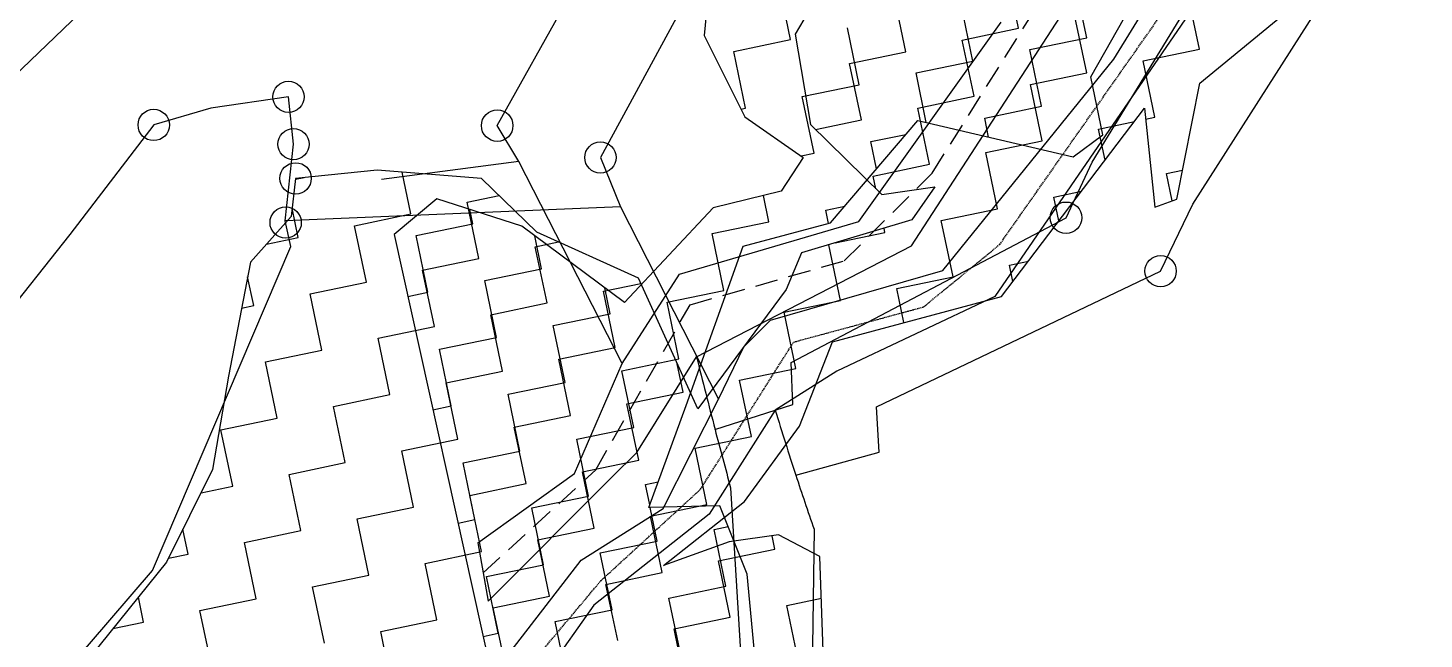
# Model space of a CAD drawing. Header units: metres. Extents: x 353942 to 357335, y 1746780 to 1749904.
# Drawn here: x 355863.6 to 356170.4, y 1748427.2 to 1748561.6 of the extents above; entities that cross this region are included whole.
import ezdxf

# ---------------------------------------------------------------- set-up
doc = ezdxf.new("R2010")
doc.units = ezdxf.units.M
doc.header["$MEASUREMENT"] = 0
doc.linetypes.add('DASHED', pattern=[0.75, 0.5, -0.25])
for name, color, linetype in [('LINE_FOOTPATH', 1, 'DASHED'), ('OFF', 1, 'Continuous'), ('OTHERS', 1, 'Continuous'), ('POLY_HATCH', 12, 'Continuous'), ('POLY_PARCEL', 6, 'Continuous'), ('POLY_ROAD', 30, 'Continuous')]:
    doc.layers.add(name, color=color, linetype=linetype)

msp = doc.modelspace()

# ---------------------------------------------------------------- linework, layer by layer
for centre, radius in [((355920.84, 1748546.48), 3.44), ((355891.24, 1748540.29), 3.44), ((355966.71, 1748540.16), 3.47), ((355921.95, 1748536.07), 3.44), ((355989.39, 1748533.14), 3.44), ((355922.42, 1748528.55), 3.44), ((355920.23, 1748518.83), 3.44), ((356091.71, 1748519.88), 3.47), ((356112.49, 1748508.15), 3.44)]:
    msp.add_circle(centre, radius)
at = {"layer": 'LINE_FOOTPATH', "ltscale": 10}
for p, q in [((356062.3, 1748529.69), (356141.74, 1748656.25)), ((356042.99, 1748510.44), (356062.3, 1748529.69)), ((356009.1, 1748500.76), (356042.99, 1748510.44)), ((355988.35, 1748464.43), (356009.1, 1748500.76)), ((355963.63, 1748441.78), (355988.35, 1748464.43))]:
    msp.add_line(p, q, dxfattribs=at)
at = {"layer": 'OFF'}
for p, q in [((355962.45, 1748448.42), (355963.63, 1748441.78)), ((355963.63, 1748441.78), (355964.7, 1748435.6))]:
    msp.add_line(p, q, dxfattribs=at)
at = {"layer": 'OTHERS', "linetype": 'DASHED', "ltscale": 0.5}
for p, q in [((356077.14, 1748514.02), (356127.58, 1748585.89)), ((356060.39, 1748500.28), (356077.14, 1748514.02)), ((356031.85, 1748492.55), (356060.39, 1748500.28)), ((356011.39, 1748460.19), (356031.85, 1748492.55)), ((355989.53, 1748440.12), (356011.39, 1748460.19)), ((355964.33, 1748410.04), (355989.53, 1748440.12))]:
    msp.add_line(p, q, dxfattribs=at)
at = {"layer": 'POLY_HATCH'}
for p, q in [((356014.79, 1748586.56), (356012.17, 1748559.94)), ((356037.91, 1748570), (356032.17, 1748560.25)), ((356121.11, 1748549.46), (356145.13, 1748569.28)), ((356097.17, 1748550.89), (356106.1, 1748566.65)), ((356012.17, 1748559.94), (356021.09, 1748542.07)), ((356032.17, 1748560.25), (356035.55, 1748540.37)), ((356099.82, 1748538.1), (356097.17, 1748550.89)), ((356116.07, 1748523.98), (356121.11, 1748549.46)), ((356077.55, 1748502.6), (356108.93, 1748543.95)), ((356108.93, 1748543.95), (356111.24, 1748522.23)), ((356021.09, 1748542.07), (356033.96, 1748533.14)), ((356035.55, 1748540.37), (356051.21, 1748525)), ((356039.97, 1748518.78), (356059.12, 1748541.28)), ((356059.12, 1748541.28), (356093.27, 1748533.27)), ((356093.27, 1748533.27), (356099.82, 1748538.1)), ((355940.32, 1748530.35), (355922.42, 1748528.55)), ((355963.25, 1748528.54), (355940.32, 1748530.35)), ((356033.96, 1748533.14), (356029.11, 1748525.76)), ((355922.42, 1748528.55), (355921.44, 1748520.19)), ((355975.44, 1748516.72), (355963.25, 1748528.54)), ((356029.11, 1748525.76), (356014.19, 1748522.1)), ((356051.21, 1748525), (356062.91, 1748526.68)), ((356062.91, 1748526.68), (356057.82, 1748519.4)), ((355953.44, 1748524.03), (355944.08, 1748516.18)), ((355972.09, 1748518.03), (355953.44, 1748524.03)), ((356014.19, 1748522.1), (355994.71, 1748501.26)), ((356111.24, 1748522.23), (356116.07, 1748523.98)), ((355921.44, 1748520.19), (355912.51, 1748510.14)), ((355994.71, 1748501.26), (355972.09, 1748518.03)), ((356020.73, 1748513.64), (356039.97, 1748518.78)), ((356057.82, 1748519.4), (356033.55, 1748512.17)), ((355944.08, 1748516.18), (355980.04, 1748353.53)), ((355997.77, 1748506.63), (355975.44, 1748516.72)), ((356008.24, 1748478.59), (356020.73, 1748513.64)), ((356033.55, 1748512.17), (356030.19, 1748504.09)), ((355912.51, 1748510.14), (355907.65, 1748485.04)), ((356010.78, 1748477.89), (355997.77, 1748506.63)), ((356030.19, 1748504.09), (356010.78, 1748477.89)), ((356040.37, 1748492.61), (356077.55, 1748502.6)), ((356033.13, 1748474.07), (356040.37, 1748492.61)), ((355907.65, 1748485.04), (355904.16, 1748464.51)), ((356000.02, 1748456.2), (356008.24, 1748478.59)), ((356021.04, 1748457.48), (356033.13, 1748474.07)), ((355904.16, 1748464.51), (355894.03, 1748444.13)), ((356003.23, 1748443.4), (356021.04, 1748457.48)), ((356015.62, 1748456.53), (356000.02, 1748456.2)), ((356021.62, 1748441.54), (356015.62, 1748456.53)), ((356017.7, 1748448.64), (356003.23, 1748443.4)), ((356028.5, 1748450.16), (356017.7, 1748448.64)), ((356037.64, 1748445.41), (356028.5, 1748450.16)), ((356038.71, 1748413.93), (356037.64, 1748445.41)), ((355894.03, 1748444.13), (355875.2, 1748420.78)), ((356024.01, 1748415.95), (356021.62, 1748441.54))]:
    msp.add_line(p, q, dxfattribs=at)
at = {"layer": 'POLY_HATCH', "linetype": 'Continuous'}
for p, q in [((356081.28, 1748561.56), (356078.7, 1748573.94)), ((356031.18, 1748559.05), (356028.6, 1748571.55)), ((356096.24, 1748559.47), (356093.65, 1748571.97)), ((356056.53, 1748556.39), (356053.95, 1748568.76)), ((356121, 1748556.95), (356118.41, 1748569.32)), ((356071.25, 1748554.31), (356068.66, 1748566.8)), ((356096.25, 1748551.77), (356093.66, 1748564.15)), ((356046.26, 1748549.14), (356043.67, 1748561.64)), ((356068.91, 1748558.97), (356081.28, 1748561.56)), ((356018.68, 1748556.47), (356031.18, 1748559.05)), ((356071.5, 1748546.6), (356068.91, 1748558.97)), ((356083.74, 1748556.89), (356096.24, 1748559.47)), ((356021.27, 1748543.97), (356018.68, 1748556.47)), ((356044.16, 1748553.8), (356056.53, 1748556.39)), ((356086.32, 1748544.4), (356083.74, 1748556.89)), ((356108.62, 1748554.36), (356121, 1748556.95)), ((356046.75, 1748541.42), (356044.16, 1748553.8)), ((356058.75, 1748551.72), (356071.25, 1748554.31)), ((356061, 1748540.84), (356058.75, 1748551.72)), ((356083.87, 1748549.19), (356096.25, 1748551.77)), ((356111.21, 1748541.99), (356108.62, 1748554.36)), ((356033.76, 1748546.56), (356046.26, 1748549.14)), ((356086.46, 1748536.81), (356083.87, 1748549.19)), ((356036.35, 1748534.06), (356033.76, 1748546.56)), ((356059.12, 1748544.01), (356071.5, 1748546.6)), ((356020.25, 1748543.76), (356021.27, 1748543.97)), ((356061.71, 1748531.64), (356059.12, 1748544.01)), ((356073.83, 1748541.81), (356086.32, 1748544.4)), ((356036.63, 1748539.31), (356046.75, 1748541.42)), ((356074.69, 1748537.63), (356073.83, 1748541.81)), ((356098.83, 1748539.4), (356106.72, 1748541.05)), ((356109.18, 1748541.56), (356111.21, 1748541.99)), ((356048.84, 1748536.65), (356056.52, 1748538.23)), ((356050.08, 1748530.66), (356048.84, 1748536.65)), ((356074.08, 1748534.22), (356086.46, 1748536.81)), ((356100.27, 1748532.54), (356098.83, 1748539.4)), ((356033.49, 1748533.47), (356036.35, 1748534.06)), ((356076.67, 1748521.85), (356074.08, 1748534.22)), ((356049.33, 1748529.05), (356061.71, 1748531.64)), ((356113.8, 1748529.61), (356117.33, 1748530.35)), ((355922.39, 1748528.34), (355924.31, 1748528.74)), ((355947.74, 1748520.72), (355945.82, 1748529.92)), ((356049.91, 1748526.27), (356049.33, 1748529.05)), ((356115.05, 1748523.61), (356113.8, 1748529.61)), ((355960.12, 1748523.31), (355967.13, 1748524.78)), ((356026.43, 1748518.98), (356025.23, 1748524.81)), ((356089.05, 1748524.44), (356095.07, 1748525.7)), ((356090.14, 1748519.19), (356089.05, 1748524.44)), ((355922.99, 1748515.55), (355921.65, 1748521.97)), ((355962.71, 1748510.94), (355960.12, 1748523.31)), ((355961.38, 1748518.56), (355960.73, 1748521.68)), ((356038.93, 1748521.57), (356043.08, 1748522.43)), ((356039.53, 1748518.66), (356038.93, 1748521.57)), ((356064.3, 1748519.26), (356076.67, 1748521.85)), ((355935.37, 1748518.14), (355947.74, 1748520.72)), ((355937.96, 1748505.76), (355935.37, 1748518.14)), ((355948.88, 1748515.98), (355961.38, 1748518.56)), ((356013.94, 1748516.4), (356026.43, 1748518.98)), ((356066.88, 1748506.89), (356064.3, 1748519.26)), ((355916.02, 1748514.09), (355922.99, 1748515.55)), ((355951.47, 1748503.49), (355948.88, 1748515.98)), ((355976.46, 1748508.65), (355974.96, 1748515.91)), ((356016.52, 1748503.91), (356013.94, 1748516.4)), ((356041.01, 1748514.39), (356051.92, 1748516.67)), ((356051.92, 1748516.67), (356051.73, 1748517.58)), ((355975.08, 1748513.52), (355980.17, 1748514.59)), ((355977.67, 1748501.15), (355975.08, 1748513.52)), ((356042.13, 1748501.71), (356039.57, 1748513.96)), ((355950.33, 1748508.35), (355962.71, 1748510.94)), ((356079.26, 1748509.47), (356083.43, 1748510.34)), ((356080.02, 1748505.85), (356079.26, 1748509.47)), ((355913.21, 1748500.59), (355911.88, 1748506.91)), ((355925.58, 1748503.17), (355937.96, 1748505.76)), ((355952.92, 1748495.97), (355950.33, 1748508.35)), ((355963.96, 1748506.07), (355976.46, 1748508.65)), ((355966.54, 1748493.57), (355963.96, 1748506.07)), ((356054.51, 1748504.3), (356066.88, 1748506.89)), ((355928.17, 1748490.8), (355925.58, 1748503.17)), ((355947.08, 1748502.58), (355951.47, 1748503.49)), ((355990.04, 1748503.74), (355998.3, 1748505.46)), ((355992.63, 1748491.36), (355990.04, 1748503.74)), ((355991.53, 1748498.74), (355990.34, 1748504.5)), ((356004.03, 1748501.32), (356016.52, 1748503.91)), ((356056.07, 1748496.83), (356054.51, 1748504.3)), ((355910.55, 1748500.03), (355913.21, 1748500.59)), ((355965.29, 1748498.56), (355977.67, 1748501.15)), ((356006.61, 1748488.83), (356004.03, 1748501.32)), ((356029.76, 1748499.12), (356042.13, 1748501.71)), ((355967.88, 1748486.19), (355965.29, 1748498.56)), ((355979.04, 1748496.16), (355991.53, 1748498.74)), ((356032.35, 1748486.75), (356029.76, 1748499.12)), ((355940.54, 1748493.39), (355952.92, 1748495.97)), ((355943.13, 1748481.01), (355940.54, 1748493.39)), ((355954.05, 1748490.99), (355966.54, 1748493.57)), ((355981.62, 1748483.66), (355979.04, 1748496.16)), ((355915.79, 1748488.21), (355928.17, 1748490.8)), ((355956.63, 1748478.5), (355954.05, 1748490.99)), ((355980.26, 1748488.77), (355992.63, 1748491.36)), ((355918.38, 1748475.84), (355915.79, 1748488.21)), ((355982.84, 1748476.4), (355980.26, 1748488.77)), ((355994.12, 1748486.25), (356006.61, 1748488.83)), ((356007.59, 1748481.57), (356006.29, 1748487.8)), ((355955.51, 1748483.6), (355967.88, 1748486.19)), ((355996.7, 1748473.75), (355994.12, 1748486.25)), ((356019.97, 1748484.16), (356032.35, 1748486.75)), ((355958.09, 1748471.22), (355955.51, 1748483.6)), ((355969.13, 1748481.08), (355981.62, 1748483.66)), ((355995.22, 1748478.99), (356007.59, 1748481.57)), ((356022.56, 1748471.79), (356019.97, 1748484.16)), ((355930.76, 1748478.42), (355943.13, 1748481.01)), ((355933.34, 1748466.05), (355930.76, 1748478.42)), ((355952.59, 1748477.66), (355956.63, 1748478.5)), ((355971.71, 1748468.59), (355969.13, 1748481.08)), ((355997.81, 1748466.61), (355995.22, 1748478.99)), ((355906.01, 1748473.25), (355918.38, 1748475.84)), ((355970.47, 1748473.81), (355982.84, 1748476.4)), ((355908.59, 1748460.87), (355906.01, 1748473.25)), ((355973.06, 1748461.44), (355970.47, 1748473.81)), ((355984.2, 1748471.17), (355996.7, 1748473.75)), ((355945.72, 1748468.64), (355958.09, 1748471.22)), ((355986.79, 1748458.67), (355984.2, 1748471.17)), ((356010.18, 1748469.2), (356022.56, 1748471.79)), ((356012.77, 1748456.82), (356010.18, 1748469.2)), ((355920.97, 1748463.46), (355933.34, 1748466.05)), ((355948.31, 1748456.26), (355945.72, 1748468.64)), ((355959.22, 1748466), (355971.71, 1748468.59)), ((355961.8, 1748453.51), (355959.22, 1748466)), ((355985.43, 1748464.02), (355997.81, 1748466.61)), ((355923.56, 1748451.09), (355920.97, 1748463.46)), ((355988.02, 1748451.65), (355985.43, 1748464.02)), ((355901.63, 1748459.42), (355908.59, 1748460.87)), ((355960.68, 1748458.85), (355973.06, 1748461.44)), ((355999.28, 1748461.26), (356002.09, 1748461.84)), ((356000.22, 1748456.74), (355999.28, 1748461.26)), ((355963.27, 1748446.47), (355960.68, 1748458.85)), ((355974.29, 1748456.09), (355986.79, 1748458.67)), ((356000.39, 1748454.24), (356012.77, 1748456.82)), ((355935.93, 1748453.67), (355948.31, 1748456.26)), ((355938.52, 1748441.3), (355935.93, 1748453.67)), ((355958.1, 1748452.74), (355961.8, 1748453.51)), ((355976.88, 1748443.6), (355974.29, 1748456.09)), ((356001.87, 1748448.76), (356000.33, 1748456.21)), ((356002.98, 1748441.86), (356000.39, 1748454.24)), ((355898.81, 1748445.91), (355897.65, 1748451.42)), ((355911.18, 1748448.5), (355923.56, 1748451.09)), ((355975.64, 1748449.06), (355988.02, 1748451.65)), ((356014.36, 1748451.35), (356017.44, 1748451.98)), ((356016.94, 1748438.85), (356014.36, 1748451.35)), ((355913.77, 1748436.12), (355911.18, 1748448.5)), ((355978.23, 1748436.69), (355975.64, 1748449.06)), ((355989.37, 1748446.18), (356001.87, 1748448.76)), ((356027.73, 1748447.03), (356027.12, 1748449.96)), ((355894.47, 1748445), (355898.81, 1748445.91)), ((355950.89, 1748443.89), (355963.27, 1748446.47)), ((355991.95, 1748433.68), (355989.37, 1748446.18)), ((356015.36, 1748444.45), (356027.73, 1748447.03)), ((356017.94, 1748432.07), (356015.36, 1748444.45)), ((355926.14, 1748438.71), (355938.52, 1748441.3)), ((355953.48, 1748431.51), (355950.89, 1748443.89)), ((355964.38, 1748441.01), (355976.88, 1748443.6)), ((355990.61, 1748439.27), (356002.98, 1748441.86)), ((355928.73, 1748426.34), (355926.14, 1748438.71)), ((355966.96, 1748428.52), (355964.38, 1748441.01)), ((355993.19, 1748426.9), (355990.61, 1748439.27)), ((356004.45, 1748436.27), (356016.94, 1748438.85)), ((355889.02, 1748430.95), (355887.86, 1748436.48)), ((355901.39, 1748433.54), (355913.77, 1748436.12)), ((355965.86, 1748434.1), (355978.23, 1748436.69)), ((356007.03, 1748423.77), (356004.45, 1748436.27)), ((356030.32, 1748434.66), (356037.95, 1748436.26)), ((355903.98, 1748421.16), (355901.39, 1748433.54)), ((355968.44, 1748421.72), (355965.86, 1748434.1)), ((355979.46, 1748431.1), (355991.95, 1748433.68)), ((356005.57, 1748429.48), (356017.94, 1748432.07)), ((356032.91, 1748422.28), (356030.32, 1748434.66)), ((355882.26, 1748429.54), (355889.02, 1748430.95)), ((355941.11, 1748428.92), (355953.48, 1748431.51)), ((355982.04, 1748418.61), (355979.46, 1748431.1)), ((356008.16, 1748417.11), (356005.57, 1748429.48)), ((355943.69, 1748416.55), (355941.11, 1748428.92)), ((355963.61, 1748427.83), (355966.96, 1748428.52))]:
    msp.add_line(p, q, dxfattribs=at)
at = {"layer": 'POLY_PARCEL'}
for p, q in [((356097.46, 1748532.09), (356161.33, 1748636.93)), ((355848.3, 1748539.29), (355909.7, 1748598.2)), ((356119.58, 1748522.84), (356163.21, 1748591.37)), ((355966.71, 1748540.16), (355986.49, 1748575.57)), ((356007.01, 1748565.52), (355989.39, 1748533.14)), ((355920.84, 1748546.48), (355903.79, 1748543.97)), ((355921.95, 1748536.07), (355920.84, 1748546.48)), ((355903.79, 1748543.97), (355891.24, 1748540.29)), ((355891.24, 1748540.29), (355872.83, 1748516.22)), ((355971.44, 1748532.25), (355966.71, 1748540.16)), ((355920.15, 1748519.19), (355921.95, 1748536.07)), ((355971.44, 1748532.25), (355941.29, 1748528.33)), ((355994.17, 1748487.84), (355971.44, 1748532.25)), ((355989.39, 1748533.14), (355993.83, 1748522.29)), ((356091.71, 1748519.88), (356097.46, 1748532.09)), ((355993.83, 1748522.29), (355920.15, 1748519.19)), ((355993.83, 1748522.29), (356015.31, 1748479.99)), ((356112.49, 1748508.15), (356119.58, 1748522.84)), ((355921.33, 1748513.59), (355920.15, 1748519.19)), ((356031.32, 1748488.06), (356091.71, 1748519.88)), ((355872.83, 1748516.22), (355832.36, 1748465.19)), ((355890.95, 1748442.32), (355921.33, 1748513.59)), ((356050.08, 1748478.34), (356112.49, 1748508.15)), ((356031.68, 1748478.86), (356031.32, 1748488.06)), ((356014.57, 1748473.36), (356031.68, 1748478.86)), ((356050.66, 1748468.31), (356050.08, 1748478.34)), ((356032.33, 1748463.27), (356050.66, 1748468.31)), ((356018, 1748460.53), (356020.4, 1748420.82)), ((356036.34, 1748451.41), (356035.81, 1748410.17)), ((355865.12, 1748412.2), (355890.95, 1748442.32))]:
    msp.add_line(p, q, dxfattribs=at)
for centre, radius, start, end in [((357249.49, 1748796.34), 1276.45, 193.91913, 194.65711), ((356692.84, 1748679.72), 695.07, 196.9088, 198.14419), ((357249.49, 1748796.34), 1276.45, 194.65711, 195.25292), ((356692.84, 1748679.72), 695.07, 198.14419, 199.17591)]:
    msp.add_arc(centre, radius, start, end, dxfattribs=at)
at = {"layer": 'POLY_ROAD'}
for p, q in [((356102.23, 1748554.76), (356170.38, 1748666.5)), ((356057.72, 1748513.74), (356137.08, 1748635.91)), ((356140.33, 1748596.24), (356076.03, 1748502.56)), ((356046.16, 1748519.08), (356077.47, 1748562.89)), ((356064.66, 1748508.31), (356102.23, 1748554.76)), ((356006.76, 1748507.46), (356046.16, 1748519.08)), ((356010.52, 1748489.29), (356057.72, 1748513.74)), ((355994.17, 1748487.84), (356006.76, 1748507.46)), ((356026.79, 1748497.34), (356064.66, 1748508.31)), ((356076.03, 1748502.56), (356041.33, 1748486.16)), ((356020.89, 1748491.54), (356026.79, 1748497.34)), ((356015.31, 1748479.99), (356020.89, 1748491.54)), ((355983.69, 1748463.64), (355994.17, 1748487.84)), ((355997.43, 1748468.27), (356010.52, 1748489.29)), ((356041.33, 1748486.16), (356027.82, 1748477.56)), ((356003.15, 1748455.99), (356015.31, 1748479.99)), ((356027.82, 1748477.56), (356013.28, 1748454.72)), ((355991.97, 1748462.89), (355997.43, 1748468.27)), ((355962.45, 1748448.42), (355983.69, 1748463.64)), ((355964.7, 1748435.6), (355991.97, 1748462.89)), ((355985.19, 1748444.62), (356003.15, 1748455.99)), ((356013.28, 1748454.72), (355987.98, 1748434.7)), ((355957.97, 1748409.47), (355985.19, 1748444.62)), ((355987.98, 1748434.7), (355961.26, 1748397.12))]:
    msp.add_line(p, q, dxfattribs=at)

doc.saveas('drawing.dxf')
